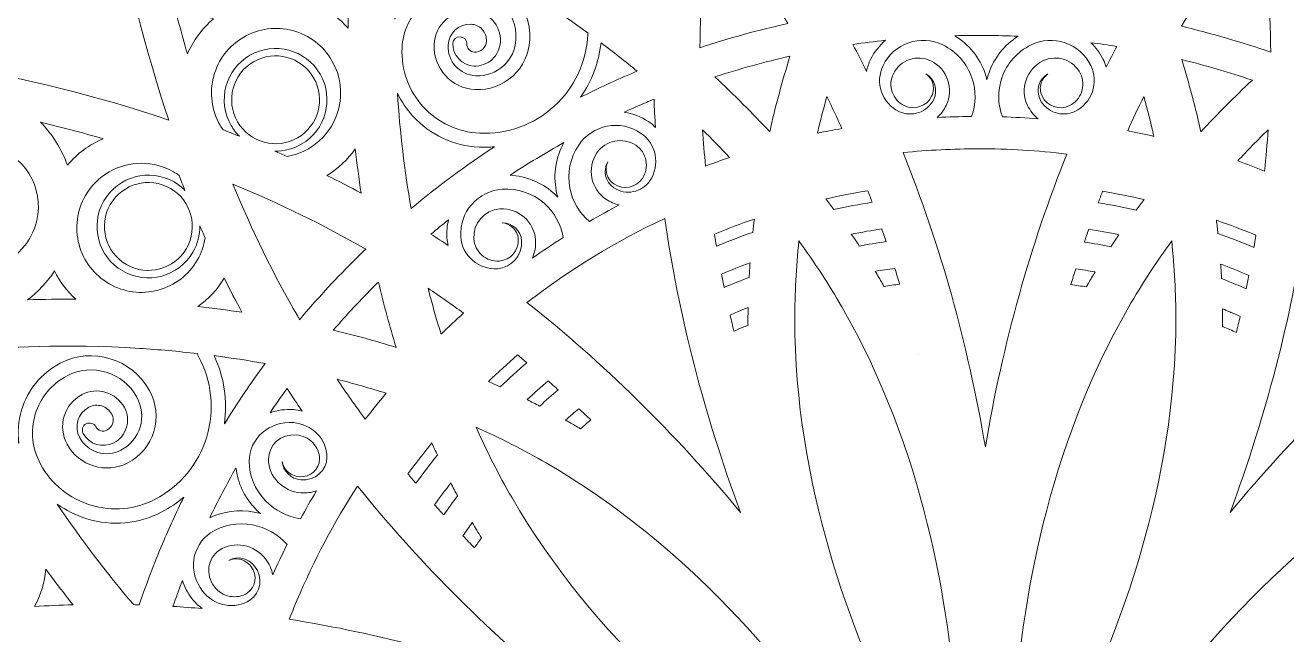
# Model space of a CAD drawing. Header units: millimetres. Extents: x -93 to 1481, y -1464 to 298.
# Drawn here: x 892.5 to 1165.3, y -673.5 to -541.6 of the extents above; entities that cross this region are included whole.
import ezdxf

# ---------------------------------------------------------------- set-up
doc = ezdxf.new("R2010")
doc.units = ezdxf.units.MM
doc.header["$MEASUREMENT"] = 0
doc.layers.add('Layer 1', color=7, linetype='Continuous')

msp = doc.modelspace()

# ---------------------------------------------------------------- linework, layer by layer
at = {"layer": 'Layer 1', "lineweight": 0}
for points, knots in [([(1478.11, -736.31), (1477.25, -735.62), (1456.69, -719.22), (1423.19, -702.57), (1402.43, -692.26), (1373.94, -680.62), (1341.27, -674.07), (1366.29, -652.07), (1385.15, -627.74), (1397.96, -608.43), (1418.65, -577.26), (1428.25, -552.78), (1428.65, -551.75), (1428.65, -551.75), (1430.03, -548.2), (1430.03, -548.2), (1430.03, -548.2), (1426.27, -547.62), (1426.27, -547.62), (1425.18, -547.45), (1399.17, -543.52), (1361.83, -545.86), (1338.7, -547.3), (1308.21, -551.47), (1276.64, -562.13), (1287.3, -530.57), (1291.47, -500.07), (1292.92, -476.94), (1295.25, -439.6), (1291.33, -413.6), (1291.16, -412.51), (1291.16, -412.51), (1290.58, -408.74), (1290.58, -408.74), (1290.58, -408.74), (1287.03, -410.12), (1287.03, -410.12), (1286, -410.52), (1261.51, -420.12), (1230.34, -440.81), (1211.03, -453.63), (1186.71, -472.49), (1164.7, -497.51), (1158.15, -464.84), (1146.52, -436.34), (1136.2, -415.59), (1119.55, -382.09), (1103.15, -361.53), (1102.46, -360.67), (1102.46, -360.67), (1100.08, -357.7), (1100.08, -357.7), (1100.08, -357.7), (1097.69, -360.67), (1097.69, -360.67), (1097, -361.53), (1080.6, -382.09), (1063.95, -415.59), (1053.63, -436.34), (1042, -464.84), (1035.45, -497.51), (1013.44, -472.49), (989.12, -453.63), (969.81, -440.81), (938.64, -420.12), (914.15, -410.52), (913.13, -410.12), (913.13, -410.12), (909.58, -408.74), (909.58, -408.74), (909.58, -408.74), (908.99, -412.51), (908.99, -412.51), (908.83, -413.6), (904.9, -439.6), (907.23, -476.94), (908.68, -500.07), (912.85, -530.57), (923.51, -562.13), (891.94, -551.47), (861.45, -547.3), (838.32, -545.86), (800.98, -543.52), (774.97, -547.45), (773.88, -547.62), (773.88, -547.62), (770.12, -548.2), (770.12, -548.2), (770.12, -548.2), (771.5, -551.75), (771.5, -551.75), (771.9, -552.78), (781.5, -577.26), (802.19, -608.43), (815.01, -627.74), (833.86, -652.07), (858.88, -674.07), (826.21, -680.62), (797.72, -692.26), (776.96, -702.57), (743.46, -719.22), (722.9, -735.62), (722.04, -736.31), (722.04, -736.31), (719.08, -738.7), (719.08, -738.7), (719.08, -738.7), (722.04, -741.08), (722.04, -741.08), (722.9, -741.77), (743.46, -758.18), (776.96, -774.83), (806.03, -789.27), (850.27, -806.33), (899.92, -808.34), (899.92, -808.34), (945.86, -877.05), (945.86, -877.05), (945.86, -877.05), (945.86, -931.78), (945.86, -931.78), (945.86, -931.78), (945.94, -931.78), (945.94, -931.78), (945.94, -931.78), (945.94, -931.83), (945.94, -931.83), (945.94, -931.83), (963.04, -931.83), (963.04, -931.83), (963.04, -931.83), (963.04, -877.09), (963.04, -877.09), (963.04, -877.09), (969.84, -867.27), (969.84, -867.27), (969.83, -867.8), (969.83, -868.32), (969.83, -868.85), (969.83, -880.19), (972.42, -890.94), (977.6, -901.11), (982.79, -911.28), (990.42, -919.3), (1000.48, -925.17), (1001.13, -925.55), (1001.78, -925.92), (1002.44, -926.27), (1012.04, -931.45), (1022.84, -934.03), (1034.83, -934.03), (1046.62, -934.03), (1057.61, -931.37), (1067.8, -926.05), (1077.99, -920.74), (1085.86, -912.91), (1091.41, -902.56), (1092.78, -900.02), (1093.97, -897.4), (1095, -894.69), (1095.96, -897.28), (1097.07, -899.8), (1098.33, -902.25), (1103.62, -912.54), (1111.45, -920.4), (1121.82, -925.83), (1121.83, -925.84), (1121.84, -925.85), (1121.86, -925.85), (1121.87, -925.86), (1121.89, -925.87), (1121.9, -925.88), (1132.27, -931.31), (1143.81, -934.03), (1156.5, -934.03), (1165.9, -934.03), (1175.07, -932.34), (1184, -928.96), (1184.1, -928.93), (1184.19, -928.89), (1184.28, -928.85), (1184.28, -928.85), (1183.16, -931.78), (1183.16, -931.78), (1183.16, -931.78), (1183.26, -931.78), (1183.26, -931.78), (1183.26, -931.78), (1183.24, -931.83), (1183.24, -931.83), (1183.24, -931.83), (1201.4, -931.83), (1201.4, -931.83), (1201.4, -931.83), (1215.59, -892.69), (1215.59, -892.69), (1215.59, -892.69), (1269.56, -892.69), (1269.56, -892.69), (1269.56, -892.69), (1284.61, -931.78), (1284.61, -931.78), (1284.61, -931.78), (1284.68, -931.78), (1284.68, -931.78), (1284.68, -931.78), (1284.7, -931.83), (1284.7, -931.83), (1284.7, -931.83), (1304.18, -931.83), (1304.18, -931.83), (1304.18, -931.83), (1252.52, -805.6), (1252.52, -805.6), (1252.72, -805.63), (1252.92, -805.66), (1253.13, -805.69), (1253.12, -805.68), (1253.11, -805.67), (1253.1, -805.65), (1265.17, -807.47), (1277.72, -808.53), (1290.58, -808.53), (1344.12, -808.53), (1392.25, -790.2), (1423.19, -774.83), (1456.69, -758.18), (1477.25, -741.77), (1478.11, -741.08), (1478.11, -741.08), (1481.08, -738.7), (1481.08, -738.7), (1481.08, -738.7), (1478.11, -736.31), (1478.11, -736.31)], [0, 0, 0, 0, 1, 1, 1, 2, 2, 2, 3, 3, 3, 4, 4, 4, 5, 5, 5, 6, 6, 6, 7, 7, 7, 8, 8, 8, 9, 9, 9, 10, 10, 10, 11, 11, 11, 12, 12, 12, 13, 13, 13, 14, 14, 14, 15, 15, 15, 16, 16, 16, 17, 17, 17, 18, 18, 18, 19, 19, 19, 20, 20, 20, 21, 21, 21, 22, 22, 22, 23, 23, 23, 24, 24, 24, 25, 25, 25, 26, 26, 26, 27, 27, 27, 28, 28, 28, 29, 29, 29, 30, 30, 30, 31, 31, 31, 32, 32, 32, 33, 33, 33, 34, 34, 34, 35, 35, 35, 36, 36, 36, 37, 37, 37, 38, 38, 38, 39, 39, 39, 40, 40, 40, 41, 41, 41, 42, 42, 42, 43, 43, 43, 44, 44, 44, 45, 45, 45, 46, 46, 46, 47, 47, 47, 48, 48, 48, 49, 49, 49, 50, 50, 50, 51, 51, 51, 52, 52, 52, 53, 53, 53, 54, 54, 54, 55, 55, 55, 56, 56, 56, 57, 57, 57, 58, 58, 58, 59, 59, 59, 60, 60, 60, 61, 61, 61, 62, 62, 62, 63, 63, 63, 64, 64, 64, 65, 65, 65, 66, 66, 66, 67, 67, 67, 68, 68, 68, 69, 69, 69, 70, 70, 70, 71, 71, 71, 72, 72, 72, 73, 73, 73, 74, 74, 74, 75, 75, 75, 76, 76, 76, 77, 77, 77, 78, 78, 78, 78]), ([(1040.52, -516.42), (1046.74, -524.52), (1052.39, -532.86), (1057.34, -541.26), (1050.95, -542.66), (1044.58, -544.42), (1038.37, -546.48), (1038.44, -536.69), (1039.16, -526.6), (1040.52, -516.42)], [0, 0, 0, 0, 1, 1, 1, 2, 2, 2, 3, 3, 3, 3]), ([(1161.79, -547.46), (1155.47, -545.26), (1148.98, -543.37), (1142.47, -541.84), (1147.5, -533.24), (1153.26, -524.71), (1159.63, -516.42), (1161.03, -526.94), (1161.76, -537.37), (1161.79, -547.46)], [0, 0, 0, 0, 1, 1, 1, 2, 2, 2, 3, 3, 3, 3]), ([(1005.24, -537.09), (1008.26, -539.1), (1011.24, -541.18), (1014.16, -543.32), (1014.13, -543.42), (1014.12, -543.53), (1014.11, -543.64), (1013.84, -549.61), (1011.25, -555.12), (1006.84, -559.15), (1002.42, -563.18), (996.7, -565.25), (990.73, -564.98), (986.03, -564.76), (981.69, -562.73), (978.52, -559.26), (975.35, -555.78), (973.72, -551.28), (973.94, -546.58), (974.11, -542.91), (975.7, -539.51), (978.42, -537.03), (981.14, -534.55), (984.66, -533.27), (988.34, -533.44), (994.25, -533.71), (998.84, -538.74), (998.57, -544.65), (998.47, -546.86), (997.51, -548.9), (995.88, -550.39), (994.25, -551.88), (992.13, -552.65), (989.92, -552.55), (986.43, -552.39), (983.73, -549.42), (983.89, -545.94), (984.01, -543.31), (986.24, -541.28), (988.86, -541.4), (989.8, -541.44), (990.66, -541.85), (991.29, -542.54), (991.92, -543.23), (992.25, -544.13), (992.2, -545.06), (992.17, -545.73), (991.88, -546.35), (991.39, -546.8), (990.89, -547.25), (990.25, -547.48), (989.59, -547.45), (988.65, -547.41), (987.92, -546.61), (987.96, -545.67), (988, -544.84), (987.36, -544.14), (986.53, -544.1), (985.7, -544.07), (985, -544.71), (984.96, -545.53), (984.84, -548.13), (986.86, -550.33), (989.45, -550.45), (990.92, -550.52), (992.33, -550.01), (993.41, -549.02), (994.5, -548.03), (995.13, -546.67), (995.2, -545.2), (995.28, -543.46), (994.68, -541.8), (993.51, -540.52), (992.34, -539.23), (990.73, -538.48), (989, -538.4), (984.72, -538.21), (981.08, -541.52), (980.89, -545.8), (980.65, -550.94), (984.64, -555.31), (989.78, -555.54), (992.79, -555.68), (995.68, -554.64), (997.9, -552.61), (1000.13, -550.57), (1001.43, -547.8), (1001.57, -544.79), (1001.91, -537.22), (996.04, -530.79), (988.48, -530.44), (984, -530.24), (979.71, -531.79), (976.4, -534.81), (974.67, -536.39), (973.33, -538.26), (972.4, -540.32), (972.38, -531.21), (972.87, -523.84), (973.29, -519.11), (979.85, -522.14), (991.72, -528.1), (1005.24, -537.09)], [0, 0, 0, 0, 1, 1, 1, 2, 2, 2, 3, 3, 3, 4, 4, 4, 5, 5, 5, 6, 6, 6, 7, 7, 7, 8, 8, 8, 9, 9, 9, 10, 10, 10, 11, 11, 11, 12, 12, 12, 13, 13, 13, 14, 14, 14, 15, 15, 15, 16, 16, 16, 17, 17, 17, 18, 18, 18, 19, 19, 19, 20, 20, 20, 21, 21, 21, 22, 22, 22, 23, 23, 23, 24, 24, 24, 25, 25, 25, 26, 26, 26, 27, 27, 27, 28, 28, 28, 29, 29, 29, 30, 30, 30, 31, 31, 31, 32, 32, 32, 33, 33, 33, 34, 34, 34, 34]), ([(962.28, -542.24), (960.52, -540.27), (958.4, -538.66), (956.01, -537.49), (958.48, -535.86), (960.64, -533.81), (962.4, -531.44), (962.29, -535), (962.25, -538.62), (962.28, -542.24)], [0, 0, 0, 0, 1, 1, 1, 2, 2, 2, 3, 3, 3, 3]), ([(927.52, -547.8), (926.27, -543.5), (925.1, -539.09), (924.02, -534.65), (926.63, -537.14), (929.72, -539.05), (933.15, -540.26), (930.72, -542.32), (928.8, -544.9), (927.52, -547.8)], [0, 0, 0, 0, 1, 1, 1, 2, 2, 2, 3, 3, 3, 3]), ([(958.79, -549.29), (962.64, -555.95), (960.34, -564.51), (953.68, -568.36), (952.24, -569.19), (950.7, -569.75), (949.08, -570.02), (948.21, -569.63), (947.33, -569.24), (946.45, -568.86), (948.39, -568.89), (950.36, -568.41), (952.16, -567.38), (957.46, -564.31), (959.29, -557.5), (956.22, -552.19), (953.16, -546.89), (946.35, -545.06), (941.04, -548.13), (935.74, -551.19), (933.91, -558), (936.98, -563.31), (937.48, -564.18), (938.08, -564.95), (938.76, -565.63), (937.59, -565.16), (936.41, -564.69), (935.24, -564.24), (935.01, -563.91), (934.8, -563.58), (934.6, -563.25), (932.74, -560.02), (932.25, -556.26), (933.22, -552.66), (934.18, -549.05), (936.49, -546.04), (939.71, -544.18), (942.94, -542.31), (946.7, -541.82), (950.31, -542.79), (953.91, -543.75), (956.93, -546.06), (958.79, -549.29)], [0, 0, 0, 0, 1, 1, 1, 2, 2, 2, 3, 3, 3, 4, 4, 4, 5, 5, 5, 6, 6, 6, 7, 7, 7, 8, 8, 8, 9, 9, 9, 10, 10, 10, 11, 11, 11, 12, 12, 12, 13, 13, 13, 14, 14, 14, 14]), ([(1024.78, -551.56), (1024.54, -551.66), (1024.3, -551.76), (1024.06, -551.86), (1020.15, -553.52), (1016.3, -555.31), (1012.52, -557.21), (1014.97, -553.73), (1016.51, -549.7), (1016.97, -545.41), (1019.63, -547.42), (1022.24, -549.47), (1024.78, -551.56)], [0, 0, 0, 0, 1, 1, 1, 2, 2, 2, 3, 3, 3, 4, 4, 4, 4]), ([(1078.48, -544.89), (1077.15, -546.01), (1076.06, -547.4), (1075.27, -549.01), (1074.87, -549.85), (1074.58, -550.72), (1074.41, -551.6), (1073.43, -549.64), (1072.44, -547.7), (1071.44, -545.79), (1073.77, -545.44), (1076.12, -545.15), (1078.48, -544.89)], [0, 0, 0, 0, 1, 1, 1, 2, 2, 2, 3, 3, 3, 4, 4, 4, 4]), ([(1081.38, -560.26), (1079.6, -559.39), (1078.26, -557.88), (1077.62, -556), (1076.98, -554.12), (1077.1, -552.11), (1077.97, -550.33), (1079.1, -548.01), (1081.07, -546.27), (1083.51, -545.44), (1085.95, -544.6), (1088.56, -544.76), (1090.88, -545.89), (1093.87, -547.35), (1096.11, -549.89), (1097.19, -553.03), (1098.13, -555.77), (1098.09, -558.68), (1097.1, -561.37), (1094.62, -561.39), (1092.13, -561.46), (1089.65, -561.59), (1090.45, -560.88), (1091.12, -560), (1091.62, -558.98), (1093.36, -555.41), (1091.88, -551.08), (1088.3, -549.34), (1085.3, -547.87), (1081.66, -549.12), (1080.19, -552.13), (1079.58, -553.36), (1079.5, -554.76), (1079.94, -556.07), (1080.39, -557.37), (1081.32, -558.42), (1082.56, -559.02), (1084.75, -560.09), (1087.4, -559.18), (1088.47, -556.99), (1088.92, -556.07), (1088.99, -555.03), (1088.66, -554.06), (1088.39, -553.28), (1087.9, -552.63), (1087.24, -552.17), (1089.14, -553.26), (1089.9, -555.67), (1088.92, -557.67), (1087.56, -560.46), (1084.18, -561.62), (1081.38, -560.26)], [0, 0, 0, 0, 1, 1, 1, 2, 2, 2, 3, 3, 3, 4, 4, 4, 5, 5, 5, 6, 6, 6, 7, 7, 7, 8, 8, 8, 9, 9, 9, 10, 10, 10, 11, 11, 11, 12, 12, 12, 13, 13, 13, 14, 14, 14, 15, 15, 15, 16, 16, 16, 17, 17, 17, 17]), ([(1100.81, -552.05), (1100.66, -552.5), (1100.53, -552.95), (1100.42, -553.4), (1100.31, -552.95), (1100.18, -552.5), (1100.03, -552.05), (1098.84, -548.61), (1096.54, -545.76), (1093.47, -543.9), (1098.04, -543.77), (1102.61, -543.81), (1107.17, -544.02), (1104.2, -545.88), (1101.97, -548.69), (1100.81, -552.05)], [0, 0, 0, 0, 1, 1, 1, 2, 2, 2, 3, 3, 3, 4, 4, 4, 5, 5, 5, 5]), ([(1123.22, -556), (1122.57, -557.88), (1121.24, -559.39), (1119.46, -560.26), (1116.66, -561.62), (1113.28, -560.46), (1111.91, -557.67), (1110.94, -555.67), (1111.69, -553.26), (1113.6, -552.17), (1112.94, -552.63), (1112.45, -553.28), (1112.18, -554.06), (1111.85, -555.03), (1111.91, -556.07), (1112.36, -556.99), (1113.43, -559.18), (1116.09, -560.09), (1118.28, -559.02), (1119.52, -558.42), (1120.45, -557.37), (1120.89, -556.07), (1121.34, -554.76), (1121.25, -553.36), (1120.65, -552.13), (1119.18, -549.12), (1115.54, -547.87), (1112.53, -549.34), (1108.96, -551.08), (1107.47, -555.41), (1109.22, -558.98), (1109.78, -560.13), (1110.56, -561.09), (1111.48, -561.85), (1108.92, -561.65), (1106.34, -561.51), (1103.76, -561.44), (1102.75, -558.74), (1102.7, -555.79), (1103.65, -553.03), (1104.73, -549.89), (1106.97, -547.35), (1109.96, -545.89), (1112.27, -544.76), (1114.89, -544.6), (1117.33, -545.44), (1119.77, -546.27), (1121.74, -548.01), (1122.87, -550.33), (1123.74, -552.11), (1123.86, -554.12), (1123.22, -556)], [0, 0, 0, 0, 1, 1, 1, 2, 2, 2, 3, 3, 3, 4, 4, 4, 5, 5, 5, 6, 6, 6, 7, 7, 7, 8, 8, 8, 9, 9, 9, 10, 10, 10, 11, 11, 11, 12, 12, 12, 13, 13, 13, 14, 14, 14, 15, 15, 15, 16, 16, 16, 17, 17, 17, 17]), ([(1126.21, -550.68), (1126.04, -550.11), (1125.83, -549.55), (1125.56, -549.01), (1124.89, -547.64), (1123.99, -546.42), (1122.92, -545.4), (1124.79, -545.64), (1126.65, -545.9), (1128.5, -546.2), (1127.72, -547.68), (1126.96, -549.17), (1126.21, -550.68)], [0, 0, 0, 0, 1, 1, 1, 2, 2, 2, 3, 3, 3, 4, 4, 4, 4]), ([(938.37, -562.5), (935.75, -557.96), (937.31, -552.14), (941.85, -549.52), (946.39, -546.9), (952.21, -548.46), (954.83, -553), (957.45, -557.54), (955.89, -563.36), (951.35, -565.98), (946.81, -568.6), (940.99, -567.04), (938.37, -562.5)], [0, 0, 0, 0, 1, 1, 1, 2, 2, 2, 3, 3, 3, 4, 4, 4, 4]), ([(1041.57, -552.79), (1046.91, -551.06), (1052.36, -549.56), (1057.83, -548.32), (1056.14, -553.79), (1054.67, -559.28), (1053.45, -564.68), (1049.72, -560.64), (1045.73, -556.66), (1041.57, -552.79)], [0, 0, 0, 0, 1, 1, 1, 2, 2, 2, 3, 3, 3, 3]), ([(1146.7, -564.68), (1145.54, -559.51), (1144.14, -554.28), (1142.55, -549.06), (1147.68, -550.31), (1152.8, -551.8), (1157.82, -553.5), (1153.94, -557.13), (1150.21, -560.88), (1146.7, -564.68)], [0, 0, 0, 0, 1, 1, 1, 2, 2, 2, 3, 3, 3, 3]), ([(975.89, -581.28), (974.47, -573.09), (973.48, -564.7), (972.93, -556.29), (973.79, -558.08), (974.93, -559.77), (976.31, -561.28), (980.02, -565.35), (985.09, -567.72), (990.59, -567.98), (991.72, -568.03), (992.84, -568), (993.95, -567.91), (987.68, -572), (981.65, -576.46), (975.89, -581.28)], [0, 0, 0, 0, 1, 1, 1, 2, 2, 2, 3, 3, 3, 4, 4, 4, 5, 5, 5, 5]), ([(1027.21, -562.45), (1025.62, -561.38), (1023.85, -560.69), (1022.01, -560.42), (1023.59, -559.7), (1025.18, -558.99), (1026.79, -558.31), (1027.33, -558.08), (1027.88, -557.85), (1028.43, -557.62), (1028.51, -559.64), (1028.62, -561.67), (1028.75, -563.71), (1028.29, -563.25), (1027.77, -562.82), (1027.21, -562.45)], [0, 0, 0, 0, 1, 1, 1, 2, 2, 2, 3, 3, 3, 4, 4, 4, 5, 5, 5, 5]), ([(1063.76, -564.99), (1064.39, -562.34), (1065.07, -559.68), (1065.81, -557.04), (1066.92, -559.31), (1068.01, -561.63), (1069.06, -563.96), (1067.29, -564.27), (1065.52, -564.62), (1063.76, -564.99)], [0, 0, 0, 0, 1, 1, 1, 2, 2, 2, 3, 3, 3, 3]), ([(1134.34, -557.04), (1135.14, -559.91), (1135.88, -562.8), (1136.55, -565.67), (1134.67, -565.23), (1132.77, -564.83), (1130.87, -564.46), (1131.99, -561.95), (1133.16, -559.47), (1134.34, -557.04)], [0, 0, 0, 0, 1, 1, 1, 2, 2, 2, 3, 3, 3, 3]), ([(909.29, -566.18), (906.31, -567.45), (903.67, -569.41), (901.57, -571.9), (900.32, -568.41), (898.33, -565.22), (895.75, -562.58), (900.33, -563.68), (904.86, -564.89), (909.29, -566.18)], [0, 0, 0, 0, 1, 1, 1, 2, 2, 2, 3, 3, 3, 3]), ([(1018.15, -573.51), (1018.34, -574.51), (1018.92, -575.38), (1019.77, -575.96), (1021.79, -577.32), (1024.55, -576.78), (1025.91, -574.76), (1026.68, -573.62), (1026.96, -572.24), (1026.69, -570.89), (1026.43, -569.54), (1025.66, -568.37), (1024.52, -567.6), (1021.74, -565.73), (1017.96, -566.47), (1016.09, -569.25), (1013.87, -572.54), (1014.75, -577.03), (1018.04, -579.26), (1018.94, -579.86), (1019.92, -580.27), (1020.91, -580.5), (1018.74, -581.64), (1016.6, -582.83), (1014.49, -584.06), (1012.29, -582.23), (1010.8, -579.73), (1010.24, -576.88), (1009.61, -573.62), (1010.28, -570.31), (1012.14, -567.55), (1013.58, -565.41), (1015.76, -563.96), (1018.3, -563.47), (1020.83, -562.97), (1023.4, -563.5), (1025.54, -564.94), (1027.18, -566.04), (1028.3, -567.73), (1028.68, -569.67), (1029.06, -571.62), (1028.65, -573.6), (1027.55, -575.24), (1025.81, -577.82), (1022.3, -578.5), (1019.72, -576.77), (1017.87, -575.52), (1017.33, -573.06), (1018.43, -571.17), (1018.09, -571.89), (1017.99, -572.71), (1018.15, -573.51)], [0, 0, 0, 0, 1, 1, 1, 2, 2, 2, 3, 3, 3, 4, 4, 4, 5, 5, 5, 6, 6, 6, 7, 7, 7, 8, 8, 8, 9, 9, 9, 10, 10, 10, 11, 11, 11, 12, 12, 12, 13, 13, 13, 14, 14, 14, 15, 15, 15, 16, 16, 16, 17, 17, 17, 17]), ([(1044.78, -570.23), (1043.04, -570.82), (1041.31, -571.44), (1039.59, -572.09), (1039.33, -569.47), (1039.1, -566.84), (1038.92, -564.24), (1040.92, -566.2), (1042.88, -568.2), (1044.78, -570.23)], [0, 0, 0, 0, 1, 1, 1, 2, 2, 2, 3, 3, 3, 3]), ([(1154.66, -570.98), (1156.77, -568.71), (1158.97, -566.45), (1161.23, -564.24), (1161.02, -567.19), (1160.76, -570.18), (1160.45, -573.17), (1158.53, -572.41), (1156.59, -571.67), (1154.66, -570.98)], [0, 0, 0, 0, 1, 1, 1, 2, 2, 2, 3, 3, 3, 3]), ([(893.48, -587.65), (889.74, -594.13), (881.42, -596.36), (874.93, -592.62), (868.45, -588.88), (866.22, -580.55), (869.96, -574.07), (873.71, -567.59), (882.03, -565.36), (888.51, -569.1), (895, -572.84), (897.23, -581.16), (893.48, -587.65)], [0, 0, 0, 0, 1, 1, 1, 2, 2, 2, 3, 3, 3, 4, 4, 4, 4]), ([(1007.3, -577.46), (1007.39, -577.92), (1007.5, -578.37), (1007.63, -578.82), (1007.31, -578.48), (1006.97, -578.16), (1006.62, -577.85), (1003.98, -575.56), (1000.73, -574.26), (997.29, -574.08), (1001.09, -571.58), (1004.98, -569.23), (1008.95, -567.02), (1007.18, -570.19), (1006.6, -573.85), (1007.3, -577.46)], [0, 0, 0, 0, 1, 1, 1, 2, 2, 2, 3, 3, 3, 4, 4, 4, 5, 5, 5, 5]), ([(965.09, -577.95), (962.67, -576.64), (960.2, -575.36), (957.7, -574.11), (960.14, -572.61), (962.22, -570.65), (963.84, -568.35), (964.19, -571.56), (964.62, -574.78), (965.09, -577.95)], [0, 0, 0, 0, 1, 1, 1, 2, 2, 2, 3, 3, 3, 3]), ([(1082.29, -569.18), (1087.7, -568.63), (1093.19, -568.35), (1098.63, -568.35), (1105.01, -568.35), (1111.44, -568.73), (1117.74, -569.48), (1109.83, -589.04), (1103.9, -610.32), (1100.08, -632.82), (1096.23, -610.2), (1090.26, -588.82), (1082.29, -569.18)], [0, 0, 0, 0, 1, 1, 1, 2, 2, 2, 3, 3, 3, 4, 4, 4, 4]), ([(924.55, -573.35), (924.55, -573.35), (924.55, -573.35), (924.55, -573.35), (924.94, -573.57), (925.33, -573.83), (925.71, -574.1), (926.13, -575.18), (926.56, -576.26), (926.99, -577.34), (926.31, -576.65), (925.52, -576.04), (924.64, -575.53), (919.34, -572.46), (912.53, -574.29), (909.46, -579.6), (906.4, -584.9), (908.22, -591.71), (913.53, -594.78), (918.84, -597.84), (925.65, -596.02), (928.71, -590.71), (929.75, -588.9), (930.23, -586.93), (930.19, -584.98), (930.58, -585.86), (930.97, -586.75), (931.36, -587.62), (931.1, -589.31), (930.53, -590.93), (929.66, -592.43), (927.8, -595.65), (924.79, -597.96), (921.18, -598.92), (917.58, -599.89), (913.81, -599.4), (910.59, -597.54), (907.37, -595.67), (905.06, -592.66), (904.09, -589.06), (903.13, -585.45), (903.62, -581.69), (905.48, -578.46), (907.97, -574.16), (912.61, -571.48), (917.6, -571.48), (920.03, -571.48), (922.44, -572.13), (924.55, -573.35)], [0, 0, 0, 0, 1, 1, 1, 2, 2, 2, 3, 3, 3, 4, 4, 4, 5, 5, 5, 6, 6, 6, 7, 7, 7, 8, 8, 8, 9, 9, 9, 10, 10, 10, 11, 11, 11, 12, 12, 12, 13, 13, 13, 14, 14, 14, 15, 15, 15, 16, 16, 16, 16]), ([(927.32, -589.91), (924.7, -594.44), (918.87, -596.01), (914.33, -593.38), (909.79, -590.76), (908.23, -584.94), (910.85, -580.4), (913.47, -575.86), (919.3, -574.3), (923.84, -576.92), (928.38, -579.54), (929.94, -585.37), (927.32, -589.91)], [0, 0, 0, 0, 1, 1, 1, 2, 2, 2, 3, 3, 3, 4, 4, 4, 4]), ([(963.17, -592.91), (959.22, -596.87), (955.39, -601.04), (951.8, -605.31), (951.66, -605.07), (951.52, -604.82), (951.38, -604.58), (946.22, -595.64), (941.5, -586.03), (937.36, -575.98), (947.4, -580.13), (957.01, -584.84), (965.96, -590), (966, -590.02), (966.04, -590.05), (966.08, -590.07), (965.09, -591.02), (964.11, -591.97), (963.17, -592.91)], [0, 0, 0, 0, 1, 1, 1, 2, 2, 2, 3, 3, 3, 4, 4, 4, 5, 5, 5, 6, 6, 6, 6]), ([(1002.8, -588.06), (1002.53, -584.09), (999.08, -581.09), (995.11, -581.36), (991.77, -581.59), (989.24, -584.5), (989.47, -587.83), (989.57, -589.21), (990.19, -590.46), (991.23, -591.37), (992.27, -592.27), (993.6, -592.72), (994.97, -592.62), (997.41, -592.45), (999.25, -590.33), (999.08, -587.9), (999.01, -586.88), (998.55, -585.94), (997.77, -585.27), (997.16, -584.73), (996.4, -584.41), (995.6, -584.34), (997.8, -584.34), (999.65, -586.04), (999.81, -588.26), (1000.02, -591.36), (997.67, -594.06), (994.57, -594.28), (992.59, -594.41), (990.68, -593.77), (989.19, -592.47), (987.69, -591.17), (986.79, -589.36), (986.65, -587.39), (986.48, -584.81), (987.31, -582.32), (989, -580.38), (990.7, -578.43), (993.05, -577.27), (995.62, -577.09), (998.93, -576.86), (1002.14, -577.93), (1004.65, -580.11), (1006.88, -582.06), (1008.32, -584.67), (1008.77, -587.56), (1006.52, -588.99), (1004.31, -590.48), (1002.13, -592.03), (1002.65, -590.81), (1002.9, -589.46), (1002.8, -588.06)], [0, 0, 0, 0, 1, 1, 1, 2, 2, 2, 3, 3, 3, 4, 4, 4, 5, 5, 5, 6, 6, 6, 7, 7, 7, 8, 8, 8, 9, 9, 9, 10, 10, 10, 11, 11, 11, 12, 12, 12, 13, 13, 13, 14, 14, 14, 15, 15, 15, 16, 16, 16, 17, 17, 17, 17]), ([(1074.67, -577.43), (1074.99, -578.26), (1075.31, -579.09), (1075.61, -579.91), (1072.84, -580.36), (1070.06, -580.88), (1067.32, -581.47), (1066.76, -580.71), (1066.19, -579.95), (1065.62, -579.19), (1068.62, -578.51), (1071.66, -577.92), (1074.67, -577.43)], [0, 0, 0, 0, 1, 1, 1, 2, 2, 2, 3, 3, 3, 4, 4, 4, 4]), ([(1134.43, -579.33), (1133.86, -580.09), (1133.29, -580.85), (1132.73, -581.61), (1130.02, -581.01), (1127.25, -580.48), (1124.5, -580.02), (1124.8, -579.21), (1125.11, -578.38), (1125.44, -577.54), (1128.44, -578.04), (1131.45, -578.64), (1134.43, -579.33)], [0, 0, 0, 0, 1, 1, 1, 2, 2, 2, 3, 3, 3, 4, 4, 4, 4]), ([(983.66, -587.59), (983.7, -588.16), (983.79, -588.71), (983.91, -589.25), (982.67, -588.42), (981.42, -587.61), (980.18, -586.82), (981.43, -585.76), (982.71, -584.73), (983.99, -583.72), (983.69, -584.97), (983.57, -586.27), (983.66, -587.59)], [0, 0, 0, 0, 1, 1, 1, 2, 2, 2, 3, 3, 3, 4, 4, 4, 4]), ([(1047.14, -647.01), (1032.8, -629.71), (1017.3, -614.46), (1000.96, -601.6), (1010.18, -594.48), (1020.2, -588.37), (1030.77, -583.41), (1033.71, -604.28), (1039.21, -625.64), (1047.14, -647.01)], [0, 0, 0, 0, 1, 1, 1, 2, 2, 2, 3, 3, 3, 3]), ([(1050.13, -583.56), (1050.01, -584.51), (1049.9, -585.47), (1049.8, -586.43), (1047.15, -587.35), (1044.52, -588.35), (1041.94, -589.41), (1041.8, -588.54), (1041.65, -587.66), (1041.51, -586.78), (1044.34, -585.63), (1047.23, -584.55), (1050.13, -583.56)], [0, 0, 0, 0, 1, 1, 1, 2, 2, 2, 3, 3, 3, 4, 4, 4, 4]), ([(1150.38, -586.69), (1150.28, -585.74), (1150.17, -584.77), (1150.05, -583.81), (1152.94, -584.81), (1155.81, -585.9), (1158.6, -587.05), (1158.46, -587.92), (1158.31, -588.81), (1158.16, -589.69), (1155.65, -588.64), (1153.04, -587.63), (1150.38, -586.69)], [0, 0, 0, 0, 1, 1, 1, 2, 2, 2, 3, 3, 3, 4, 4, 4, 4]), ([(1072.83, -589.4), (1072.26, -588.54), (1071.69, -587.68), (1071.1, -586.82), (1073.29, -586.38), (1075.49, -586), (1077.68, -585.66), (1078, -586.58), (1078.32, -587.5), (1078.63, -588.42), (1076.68, -588.71), (1074.74, -589.03), (1072.83, -589.4)], [0, 0, 0, 0, 1, 1, 1, 2, 2, 2, 3, 3, 3, 4, 4, 4, 4]), ([(1121.49, -588.52), (1121.8, -587.61), (1122.11, -586.69), (1122.43, -585.77), (1124.62, -586.11), (1126.8, -586.5), (1128.96, -586.94), (1128.38, -587.8), (1127.8, -588.66), (1127.24, -589.52), (1125.35, -589.15), (1123.42, -588.82), (1121.49, -588.52)], [0, 0, 0, 0, 1, 1, 1, 2, 2, 2, 3, 3, 3, 4, 4, 4, 4]), ([(1169.19, -584.71), (1179.31, -589.69), (1188.91, -595.74), (1197.75, -602.74), (1181.95, -615.35), (1166.92, -630.22), (1153.01, -647.01), (1160.77, -626.08), (1166.21, -605.16), (1169.19, -584.71)], [0, 0, 0, 0, 1, 1, 1, 2, 2, 2, 3, 3, 3, 3]), ([(1059.77, -588.29), (1063.16, -592.95), (1066.26, -597.72), (1069.02, -602.5), (1086.84, -633.37), (1092.32, -667.36), (1093.77, -690.44), (1094.42, -700.72), (1094.33, -709.77), (1094.07, -716.28), (1090.59, -710.77), (1085.98, -702.98), (1081.4, -693.75), (1071.12, -673.04), (1058.87, -640.86), (1058.87, -605.22), (1058.87, -599.71), (1059.17, -594.02), (1059.77, -588.29)], [0, 0, 0, 0, 1, 1, 1, 2, 2, 2, 3, 3, 3, 4, 4, 4, 5, 5, 5, 6, 6, 6, 6]), ([(1118.75, -693.75), (1114.17, -702.98), (1109.56, -710.77), (1106.08, -716.28), (1105.82, -709.77), (1105.73, -700.72), (1106.38, -690.44), (1107.83, -667.36), (1113.31, -633.37), (1131.13, -602.5), (1133.89, -597.72), (1136.99, -592.95), (1140.38, -588.29), (1140.98, -594.02), (1141.28, -599.7), (1141.28, -605.22), (1141.28, -640.86), (1129.03, -673.04), (1118.75, -693.75)], [0, 0, 0, 0, 1, 1, 1, 2, 2, 2, 3, 3, 3, 4, 4, 4, 5, 5, 5, 6, 6, 6, 6]), ([(1043.06, -595.45), (1045.06, -594.6), (1047.11, -593.79), (1049.2, -593.02), (1049.12, -594.07), (1049.06, -595.12), (1049, -596.16), (1047.32, -596.79), (1045.74, -597.43), (1044.18, -598.09), (1043.99, -598.17), (1043.8, -598.24), (1043.61, -598.33), (1043.42, -597.37), (1043.23, -596.41), (1043.04, -595.46), (1043.05, -595.45), (1043.06, -595.45), (1043.06, -595.45)], [0, 0, 0, 0, 1, 1, 1, 2, 2, 2, 3, 3, 3, 4, 4, 4, 5, 5, 5, 6, 6, 6, 6]), ([(1080.5, -594.21), (1080.85, -595.34), (1081.2, -596.48), (1081.54, -597.63), (1080.41, -597.78), (1079.28, -597.95), (1078.18, -598.13), (1078.05, -597.9), (1077.91, -597.67), (1077.78, -597.44), (1077.31, -596.61), (1076.8, -595.76), (1076.27, -594.87), (1077.67, -594.63), (1079.09, -594.41), (1080.5, -594.21)], [0, 0, 0, 0, 1, 1, 1, 2, 2, 2, 3, 3, 3, 4, 4, 4, 5, 5, 5, 5]), ([(1123.82, -594.98), (1123.3, -595.84), (1122.82, -596.65), (1122.37, -597.44), (1122.22, -597.7), (1122.06, -597.97), (1121.91, -598.23), (1120.81, -598.05), (1119.69, -597.88), (1118.58, -597.72), (1118.92, -596.57), (1119.27, -595.43), (1119.62, -594.31), (1121.02, -594.51), (1122.42, -594.74), (1123.82, -594.98)], [0, 0, 0, 0, 1, 1, 1, 2, 2, 2, 3, 3, 3, 4, 4, 4, 5, 5, 5, 5]), ([(1151.17, -596.43), (1151.11, -595.39), (1151.05, -594.34), (1150.97, -593.29), (1152.81, -593.98), (1154.62, -594.7), (1156.38, -595.45), (1156.61, -595.54), (1156.83, -595.64), (1157.05, -595.73), (1156.87, -596.68), (1156.68, -597.64), (1156.48, -598.61), (1156.06, -598.42), (1155.66, -598.25), (1155.27, -598.09), (1153.94, -597.52), (1152.59, -596.98), (1151.17, -596.43)], [0, 0, 0, 0, 1, 1, 1, 2, 2, 2, 3, 3, 3, 4, 4, 4, 5, 5, 5, 6, 6, 6, 6]), ([(898.8, -594.76), (899.94, -597.09), (901.5, -599.16), (903.4, -600.9), (899.89, -600.87), (896.39, -600.91), (892.94, -601.02), (895.22, -599.29), (897.2, -597.17), (898.8, -594.76)], [0, 0, 0, 0, 1, 1, 1, 2, 2, 2, 3, 3, 3, 3]), ([(935.49, -596.32), (936.73, -598.82), (938.02, -601.3), (939.32, -603.72), (936.18, -603.24), (933, -602.83), (929.81, -602.47), (932.08, -600.84), (934.02, -598.75), (935.49, -596.32)], [0, 0, 0, 0, 1, 1, 1, 2, 2, 2, 3, 3, 3, 3]), ([(972.68, -611.31), (968.27, -609.94), (963.71, -608.68), (959.08, -607.57), (961.98, -604.23), (965.02, -600.97), (968.12, -597.86), (968.35, -597.63), (968.59, -597.4), (968.82, -597.17), (969.96, -601.98), (971.26, -606.72), (972.68, -611.31)], [0, 0, 0, 0, 1, 1, 1, 2, 2, 2, 3, 3, 3, 4, 4, 4, 4]), ([(982.39, -608.44), (981.38, -605.18), (980.43, -601.86), (979.57, -598.51), (982.14, -600.24), (984.71, -602.05), (987.26, -603.9), (985.61, -605.38), (983.98, -606.9), (982.39, -608.44)], [0, 0, 0, 0, 1, 1, 1, 2, 2, 2, 3, 3, 3, 3]), ([(1046.51, -603.61), (1047.25, -603.3), (1048, -602.99), (1048.77, -602.68), (1048.76, -603.53), (1048.75, -604.38), (1048.75, -605.22), (1048.75, -605.64), (1048.75, -606.07), (1048.76, -606.5), (1048.47, -606.62), (1048.17, -606.74), (1047.88, -606.86), (1047.17, -607.17), (1046.45, -607.48), (1045.72, -607.8), (1045.44, -606.62), (1045.16, -605.45), (1044.9, -604.31), (1045.45, -604.07), (1045.98, -603.84), (1046.51, -603.61)], [0, 0, 0, 0, 1, 1, 1, 2, 2, 2, 3, 3, 3, 4, 4, 4, 5, 5, 5, 6, 6, 6, 7, 7, 7, 7]), ([(1151.38, -602.97), (1151.91, -603.19), (1152.43, -603.4), (1152.93, -603.61), (1153.63, -603.91), (1154.37, -604.23), (1155.18, -604.6), (1154.92, -605.75), (1154.64, -606.92), (1154.36, -608.09), (1153.41, -607.66), (1152.48, -607.25), (1151.56, -606.86), (1151.5, -606.84), (1151.45, -606.82), (1151.39, -606.79), (1151.4, -606.25), (1151.4, -605.73), (1151.4, -605.22), (1151.4, -604.48), (1151.39, -603.73), (1151.38, -602.97)], [0, 0, 0, 0, 1, 1, 1, 2, 2, 2, 3, 3, 3, 4, 4, 4, 5, 5, 5, 6, 6, 6, 7, 7, 7, 7]), ([(929.85, -613.12), (932.81, -618.55), (933.47, -624.77), (931.71, -630.63), (929.96, -636.5), (925.99, -641.3), (920.54, -644.16), (916.25, -646.4), (911.32, -646.85), (906.64, -645.42), (901.96, -643.99), (898.1, -640.85), (895.77, -636.57), (893.95, -633.23), (893.54, -629.39), (894.62, -625.78), (895.71, -622.17), (898.15, -619.22), (901.51, -617.46), (906.9, -614.63), (913.67, -616.7), (916.6, -622.08), (917.69, -624.09), (917.94, -626.39), (917.29, -628.56), (916.64, -630.73), (915.17, -632.51), (913.15, -633.56), (909.97, -635.23), (905.98, -634.01), (904.25, -630.84), (902.95, -628.45), (903.84, -625.49), (906.23, -624.24), (907.09, -623.79), (908.07, -623.7), (909, -623.98), (909.94, -624.27), (910.7, -624.9), (911.17, -625.75), (911.5, -626.36), (911.58, -627.05), (911.38, -627.71), (911.18, -628.37), (910.74, -628.9), (910.13, -629.22), (909.27, -629.67), (908.19, -629.34), (907.73, -628.49), (907.32, -627.74), (906.37, -627.45), (905.62, -627.84), (904.86, -628.24), (904.58, -629.17), (904.99, -629.92), (906.28, -632.28), (909.25, -633.19), (911.61, -631.95), (912.95, -631.25), (913.93, -630.06), (914.36, -628.62), (914.79, -627.18), (914.63, -625.65), (913.9, -624.31), (913.04, -622.73), (911.61, -621.57), (909.89, -621.04), (908.16, -620.51), (906.33, -620.68), (904.75, -621.51), (900.85, -623.55), (899.4, -628.38), (901.52, -632.27), (904.07, -636.94), (909.95, -638.75), (914.64, -636.29), (917.38, -634.85), (919.39, -632.43), (920.27, -629.47), (921.16, -626.52), (920.82, -623.38), (919.33, -620.64), (915.58, -613.76), (906.92, -611.11), (900.02, -614.73), (895.93, -616.87), (892.96, -620.47), (891.64, -624.87), (890.93, -627.23), (890.75, -629.66), (891.08, -632.04), (886.11, -623.59), (882.59, -616.47), (880.48, -611.92), (887.68, -611.27), (900.94, -610.5), (917.14, -611.52), (921.34, -611.78), (925.53, -612.16), (929.69, -612.65), (929.72, -612.81), (929.76, -612.97), (929.85, -613.12)], [0, 0, 0, 0, 1, 1, 1, 2, 2, 2, 3, 3, 3, 4, 4, 4, 5, 5, 5, 6, 6, 6, 7, 7, 7, 8, 8, 8, 9, 9, 9, 10, 10, 10, 11, 11, 11, 12, 12, 12, 13, 13, 13, 14, 14, 14, 15, 15, 15, 16, 16, 16, 17, 17, 17, 18, 18, 18, 19, 19, 19, 20, 20, 20, 21, 21, 21, 22, 22, 22, 23, 23, 23, 24, 24, 24, 25, 25, 25, 26, 26, 26, 27, 27, 27, 28, 28, 28, 29, 29, 29, 30, 30, 30, 31, 31, 31, 32, 32, 32, 33, 33, 33, 34, 34, 34, 34]), ([(935.52, -627.86), (936.25, -622.85), (935.49, -617.75), (933.29, -613.09), (937, -613.58), (940.69, -614.14), (944.33, -614.8), (941.21, -619.03), (938.28, -623.39), (935.52, -627.86)], [0, 0, 0, 0, 1, 1, 1, 2, 2, 2, 3, 3, 3, 3]), ([(995.18, -619.84), (994.33, -619.45), (993.47, -619.07), (992.61, -618.7), (994.64, -616.74), (996.75, -614.81), (998.92, -612.94), (999.59, -613.49), (1000.26, -614.05), (1000.94, -614.62), (998.97, -616.31), (997.04, -618.06), (995.18, -619.84)], [0, 0, 0, 0, 1, 1, 1, 2, 2, 2, 3, 3, 3, 4, 4, 4, 4]), ([(1085.63, -612.79), (1085.63, -612.78), (1085.62, -612.78), (1085.62, -612.77), (1085.62, -612.77), (1085.62, -612.77), (1085.62, -612.77), (1085.63, -612.78), (1085.63, -612.78), (1085.63, -612.79)], [0, 0, 0, 0, 1, 1, 1, 2, 2, 2, 3, 3, 3, 3]), ([(959.89, -618.19), (963.47, -619.11), (967.02, -620.13), (970.49, -621.23), (968.96, -623.07), (967.45, -624.95), (965.99, -626.85), (963.88, -623.99), (961.84, -621.09), (959.89, -618.19)], [0, 0, 0, 0, 1, 1, 1, 2, 2, 2, 3, 3, 3, 3]), ([(1001, -622.61), (1002.49, -621.23), (1004.02, -619.87), (1005.55, -618.57), (1006.27, -619.2), (1007, -619.85), (1007.72, -620.49), (1006.37, -621.64), (1005.03, -622.81), (1003.73, -624), (1002.83, -623.53), (1001.91, -623.06), (1001, -622.61)], [0, 0, 0, 0, 1, 1, 1, 2, 2, 2, 3, 3, 3, 4, 4, 4, 4]), ([(945.4, -625.43), (946.6, -623.66), (947.82, -621.9), (949.07, -620.17), (950.13, -621.81), (951.22, -623.44), (952.33, -625.07), (951.72, -624.92), (951.1, -624.82), (950.46, -624.77), (948.69, -624.64), (946.98, -624.88), (945.4, -625.43)], [0, 0, 0, 0, 1, 1, 1, 2, 2, 2, 3, 3, 3, 4, 4, 4, 4]), ([(1009.32, -627.04), (1010.26, -626.21), (1011.22, -625.38), (1012.19, -624.57), (1013.06, -625.39), (1013.93, -626.2), (1014.77, -627.01), (1014.02, -627.63), (1013.27, -628.27), (1012.52, -628.92), (1011.67, -628.41), (1010.89, -627.94), (1010.14, -627.51), (1009.87, -627.35), (1009.59, -627.2), (1009.32, -627.04)], [0, 0, 0, 0, 1, 1, 1, 2, 2, 2, 3, 3, 3, 4, 4, 4, 5, 5, 5, 5]), ([(950.44, -627.58), (952.39, -627.72), (954.22, -628.58), (955.59, -629.99), (956.96, -631.4), (957.71, -633.2), (957.69, -635.06), (957.67, -637.98), (955.17, -640.17), (952.11, -639.95), (949.93, -639.8), (948.14, -638.04), (948.01, -635.98), (948.13, -636.73), (948.49, -637.44), (949.05, -638.02), (949.76, -638.75), (950.71, -639.2), (951.71, -639.27), (954.11, -639.44), (956.08, -637.72), (956.09, -635.43), (956.1, -634.14), (955.58, -632.89), (954.63, -631.91), (953.68, -630.93), (952.41, -630.33), (951.06, -630.24), (947.77, -630), (945.07, -632.37), (945.05, -635.5), (945.03, -639.23), (948.19, -642.49), (952.09, -642.77), (953.28, -642.85), (954.4, -642.7), (955.43, -642.35), (954.24, -644.33), (953.09, -646.34), (951.98, -648.37), (949.12, -647.94), (946.46, -646.57), (944.42, -644.46), (942.12, -642.1), (940.87, -639.08), (940.89, -635.96), (940.91, -633.54), (941.91, -631.34), (943.72, -629.76), (945.52, -628.18), (947.91, -627.4), (950.44, -627.58)], [0, 0, 0, 0, 1, 1, 1, 2, 2, 2, 3, 3, 3, 4, 4, 4, 5, 5, 5, 6, 6, 6, 7, 7, 7, 8, 8, 8, 9, 9, 9, 10, 10, 10, 11, 11, 11, 12, 12, 12, 13, 13, 13, 14, 14, 14, 15, 15, 15, 16, 16, 16, 17, 17, 17, 17]), ([(1005.08, -636.27), (1035.95, -654.1), (1057.69, -680.8), (1070.49, -700.06), (1076.19, -708.63), (1080.63, -716.52), (1083.66, -722.29), (1077.89, -719.26), (1070.01, -714.81), (1061.43, -709.11), (1042.17, -696.31), (1015.47, -674.57), (997.65, -643.7), (994.89, -638.93), (992.31, -633.85), (989.97, -628.59), (995.23, -630.94), (1000.31, -633.52), (1005.08, -636.27)], [0, 0, 0, 0, 1, 1, 1, 2, 2, 2, 3, 3, 3, 4, 4, 4, 5, 5, 5, 6, 6, 6, 6]), ([(1195.07, -636.27), (1199.85, -633.52), (1204.92, -630.94), (1210.18, -628.59), (1207.84, -633.85), (1205.26, -638.93), (1202.5, -643.7), (1184.68, -674.57), (1157.98, -696.31), (1138.72, -709.11), (1130.14, -714.81), (1122.26, -719.26), (1116.49, -722.29), (1119.52, -716.52), (1123.96, -708.63), (1129.66, -700.06), (1142.46, -680.8), (1164.2, -654.1), (1195.07, -636.27)], [0, 0, 0, 0, 1, 1, 1, 2, 2, 2, 3, 3, 3, 4, 4, 4, 5, 5, 5, 6, 6, 6, 6]), ([(976.94, -640.69), (976.37, -640.01), (975.79, -639.33), (975.22, -638.64), (976.88, -636.39), (978.61, -634.15), (980.4, -631.97), (980.79, -632.86), (981.18, -633.74), (981.59, -634.61), (980, -636.59), (978.44, -638.62), (976.94, -640.69)], [0, 0, 0, 0, 1, 1, 1, 2, 2, 2, 3, 3, 3, 4, 4, 4, 4]), ([(938.03, -637.35), (938.38, -640.64), (939.87, -643.77), (942.32, -646.3), (942.64, -646.64), (942.98, -646.96), (943.33, -647.26), (942.89, -647.14), (942.43, -647.03), (941.97, -646.94), (938.6, -646.3), (935.25, -646.74), (932.36, -648.17), (934.13, -644.5), (936.02, -640.89), (938.03, -637.35)], [0, 0, 0, 0, 1, 1, 1, 2, 2, 2, 3, 3, 3, 4, 4, 4, 5, 5, 5, 5]), ([(984.49, -640.63), (984.97, -641.57), (985.45, -642.51), (985.94, -643.43), (984.92, -644.78), (983.92, -646.15), (982.94, -647.54), (982.28, -646.81), (981.63, -646.08), (980.98, -645.36), (982.12, -643.76), (983.29, -642.17), (984.49, -640.63)], [0, 0, 0, 0, 1, 1, 1, 2, 2, 2, 3, 3, 3, 4, 4, 4, 4]), ([(899.36, -645.19), (901.28, -646.57), (903.43, -647.65), (905.76, -648.36), (911.23, -650.04), (917.01, -649.51), (922.03, -646.88), (923.73, -645.99), (925.31, -644.92), (926.74, -643.71), (925.11, -647.03), (923.57, -650.39), (922.12, -653.8), (920.31, -658.1), (918.62, -662.53), (917.11, -666.99), (916.71, -666.97), (916.31, -666.96), (915.91, -666.95), (910.06, -660.12), (904.5, -652.81), (899.36, -645.19)], [0, 0, 0, 0, 1, 1, 1, 2, 2, 2, 3, 3, 3, 4, 4, 4, 5, 5, 5, 6, 6, 6, 7, 7, 7, 7]), ([(964.34, -641.3), (976.91, -657), (991.7, -671.93), (1008.39, -685.76), (988.65, -678.44), (968.89, -673.19), (949.55, -670.11), (950.09, -668.74), (950.64, -667.39), (951.19, -666.08), (954.84, -657.45), (959.26, -649.12), (964.34, -641.3)], [0, 0, 0, 0, 1, 1, 1, 2, 2, 2, 3, 3, 3, 4, 4, 4, 4]), ([(932.55, -651.44), (935.14, -649.71), (938.35, -649.1), (941.59, -649.71), (944.51, -650.26), (947.13, -651.75), (949.08, -653.94), (948, -656.1), (946.97, -658.29), (945.99, -660.49), (945.74, -659.3), (945.22, -658.12), (944.4, -657.05), (942.02, -653.94), (937.56, -653.1), (934.46, -655.17), (931.85, -656.91), (931.36, -660.46), (933.36, -663.08), (934.19, -664.16), (935.38, -664.89), (936.73, -665.15), (938.07, -665.4), (939.4, -665.15), (940.47, -664.43), (942.37, -663.16), (942.73, -660.57), (941.27, -658.66), (940.65, -657.86), (939.76, -657.31), (938.77, -657.12), (937.97, -656.97), (937.18, -657.06), (936.49, -657.37), (938.28, -656.35), (940.73, -656.88), (942.06, -658.62), (943.92, -661.05), (943.47, -664.35), (941.04, -665.97), (939.5, -667), (937.58, -667.37), (935.65, -667), (933.72, -666.64), (932, -665.58), (930.81, -664.03), (929.27, -662.01), (928.6, -659.59), (928.93, -657.21), (929.25, -654.84), (930.54, -652.79), (932.55, -651.44)], [0, 0, 0, 0, 1, 1, 1, 2, 2, 2, 3, 3, 3, 4, 4, 4, 5, 5, 5, 6, 6, 6, 7, 7, 7, 8, 8, 8, 9, 9, 9, 10, 10, 10, 11, 11, 11, 12, 12, 12, 13, 13, 13, 14, 14, 14, 15, 15, 15, 16, 16, 16, 17, 17, 17, 17]), ([(989.14, -649.19), (989.77, -650.28), (990.43, -651.39), (991.11, -652.49), (990.6, -653.21), (990.1, -653.93), (989.6, -654.65), (988.76, -653.79), (987.93, -652.92), (987.11, -652.05), (987.77, -651.09), (988.45, -650.14), (989.14, -649.19)], [0, 0, 0, 0, 1, 1, 1, 2, 2, 2, 3, 3, 3, 4, 4, 4, 4]), ([(902.8, -666.97), (900.05, -667.05), (897.27, -667.18), (894.48, -667.35), (895.84, -664.83), (896.66, -662.09), (896.91, -659.29), (898.83, -661.89), (900.8, -664.47), (902.8, -666.97)], [0, 0, 0, 0, 1, 1, 1, 2, 2, 2, 3, 3, 3, 3]), ([(930.73, -667.8), (928.61, -667.61), (926.5, -667.46), (924.4, -667.33), (925.05, -665.46), (925.74, -663.6), (926.45, -661.76), (926.89, -663.11), (927.56, -664.4), (928.47, -665.59), (929.12, -666.44), (929.88, -667.18), (930.73, -667.8)], [0, 0, 0, 0, 1, 1, 1, 2, 2, 2, 3, 3, 3, 4, 4, 4, 4])]:
    msp.add_open_spline(points, degree=3, knots=knots, dxfattribs=at)

doc.saveas('drawing.dxf')
